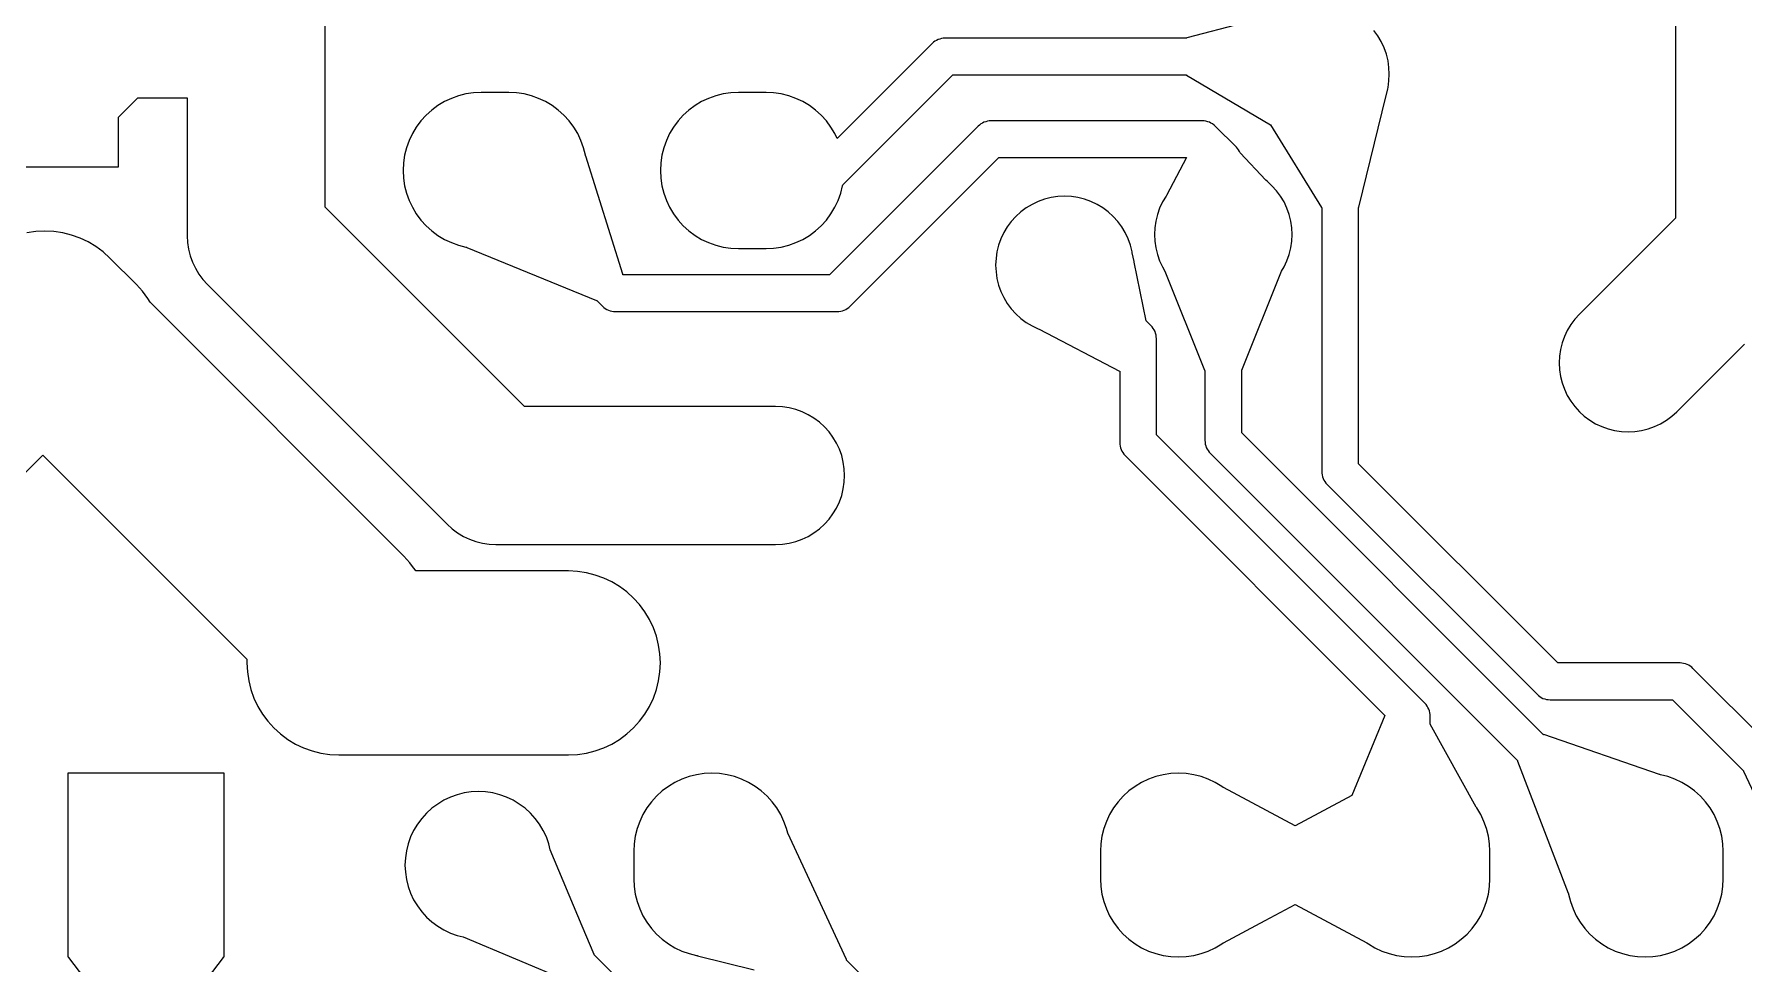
# Model space of a CAD drawing. Header units: metres. Extents: x 0.3 to 99.7, y 0.3 to 59.7.
# Drawn here: x 59.58 to 78.19, y 37.53 to 47.64 of the extents above; entities that cross this region are included whole.
import ezdxf

# ---------------------------------------------------------------- set-up
doc = ezdxf.new("R2010")
doc.units = ezdxf.units.M

msp = doc.modelspace()

# ---------------------------------------------------------------- linework, layer by layer
for points in [[(64.921, 43.59), (64.921, 43.59), (64.921, 43.59), (64.921, 43.59), (64.921, 43.59), (64.921, 43.59), (64.921, 43.59), (64.921, 43.59), (64.921, 43.59), (64.921, 43.59), (64.921, 43.59), (64.921, 43.59), (64.921, 43.59), (64.921, 43.59), (64.921, 43.59), (64.921, 43.59), (64.921, 43.59), (64.921, 43.59), (62.75, 45.761), (62.75, 45.761), (62.75, 45.761), (62.75, 45.761), (62.75, 45.761), (62.75, 45.761), (62.75, 45.761), (62.75, 45.761), (62.75, 45.761), (62.75, 45.761), (62.75, 45.761), (62.75, 45.761), (62.75, 45.761), (62.75, 45.761), (62.75, 45.761), (62.75, 45.761), (62.75, 45.761), (62.75, 45.761), (62.75, 50.1)], [(73.359, 47.923), (72.132, 47.602), (72.129, 47.6), (72.129, 47.6), (72.129, 47.6), (72.129, 47.6), (72.129, 47.6), (72.129, 47.6), (72.129, 47.6), (72.129, 47.6), (72.129, 47.6), (72.129, 47.6), (72.129, 47.6), (72.129, 47.6), (72.129, 47.6), (72.129, 47.6), (72.129, 47.6), (72.129, 47.6), (69.5, 47.6), (69.48, 47.599), (69.461, 47.596), (69.442, 47.591), (69.423, 47.585), (69.406, 47.576), (69.389, 47.566), (69.373, 47.555), (69.359, 47.541), (68.325, 46.508), (68.325, 46.508), (68.325, 46.508), (68.325, 46.508), (68.325, 46.508), (68.325, 46.508), (68.325, 46.508), (68.325, 46.508), (68.325, 46.508), (68.325, 46.508), (68.325, 46.508), (68.325, 46.508), (68.325, 46.508), (68.325, 46.508), (68.325, 46.508), (68.325, 46.508), (68.325, 46.508), (68.325, 46.508), (68.325, 46.508), (68.325, 46.508), (68.325, 46.508), (68.325, 46.508), (68.325, 46.508), (68.325, 46.508), (68.325, 46.508), (68.325, 46.508), (68.325, 46.508), (68.325, 46.508), (68.325, 46.508), (68.325, 46.508), (68.325, 46.508), (68.325, 46.508), (68.325, 46.508), (68.325, 46.508), (68.325, 46.508), (68.325, 46.508), (68.325, 46.508), (68.325, 46.508), (68.325, 46.508), (68.325, 46.508), (68.325, 46.508), (68.325, 46.508), (68.3, 46.561), (68.257, 46.632), (68.207, 46.699), (68.151, 46.761), (68.089, 46.817), (68.022, 46.867), (67.951, 46.91), (67.875, 46.945), (67.797, 46.973), (67.716, 46.994), (67.633, 47.006), (67.55, 47.01), (67.25, 47.01), (67.167, 47.006), (67.084, 46.994), (67.003, 46.973), (66.925, 46.945), (66.849, 46.91), (66.778, 46.867), (66.711, 46.817), (66.649, 46.761), (66.593, 46.699), (66.543, 46.632), (66.5, 46.561), (66.465, 46.485), (66.437, 46.407), (66.416, 46.326), (66.404, 46.243), (66.4, 46.16), (66.404, 46.077), (66.416, 45.994), (66.437, 45.913), (66.465, 45.835), (66.5, 45.759), (66.543, 45.688), (66.593, 45.621), (66.649, 45.559), (66.711, 45.503), (66.778, 45.453), (66.849, 45.41), (66.925, 45.375), (67.003, 45.347), (67.084, 45.326), (67.167, 45.314), (67.25, 45.31), (67.55, 45.31), (67.633, 45.314), (67.716, 45.326), (67.797, 45.347), (67.875, 45.375), (67.951, 45.41), (68.022, 45.453), (68.089, 45.503), (68.151, 45.559), (68.207, 45.621), (68.257, 45.688), (68.3, 45.759), (68.335, 45.835), (68.363, 45.913), (68.384, 45.994), (68.385, 46.002), (68.385, 46.002), (68.385, 46.002), (68.385, 46.002), (68.385, 46.002), (68.385, 46.002), (68.385, 46.002), (68.385, 46.002), (68.385, 46.002), (68.385, 46.002), (68.385, 46.002), (68.385, 46.002), (68.385, 46.002), (68.385, 46.002), (69.583, 47.2), (69.583, 47.2), (69.583, 47.2), (69.583, 47.2), (69.583, 47.2), (69.583, 47.2), (69.583, 47.2), (69.583, 47.2), (69.583, 47.2), (69.583, 47.2), (69.583, 47.2), (69.583, 47.2), (69.583, 47.2), (69.583, 47.2), (69.583, 47.2), (69.583, 47.2), (69.583, 47.2), (69.583, 47.2), (72.126, 47.2), (72.126, 47.2), (72.126, 47.2), (72.126, 47.2), (72.126, 47.2), (72.126, 47.2), (72.126, 47.2), (72.126, 47.2), (72.126, 47.2), (72.126, 47.2), (72.126, 47.2), (72.126, 47.2), (72.126, 47.2), (72.126, 47.2), (72.126, 47.2), (72.126, 47.2), (72.126, 47.2), (72.126, 47.2), (72.126, 47.2), (72.126, 47.2), (72.126, 47.2), (72.126, 47.2), (72.126, 47.2), (72.126, 47.2), (72.126, 47.2), (72.126, 47.2), (72.126, 47.198), (72.129, 47.197), (73.043, 46.658), (73.043, 46.658), (73.043, 46.658), (73.043, 46.658), (73.043, 46.658), (73.043, 46.658), (73.043, 46.658), (73.043, 46.658), (73.043, 46.658), (73.043, 46.658), (73.043, 46.658), (73.043, 46.658), (73.597, 45.756), (73.6, 45.754), (73.6, 45.754), (73.6, 45.754), (73.6, 45.754), (73.6, 45.754), (73.6, 45.754), (73.6, 45.754), (73.6, 45.754), (73.6, 45.754), (73.6, 45.754), (73.6, 45.754), (73.6, 45.754), (73.6, 45.754), (73.6, 45.754), (73.6, 45.754), (73.6, 45.754), (73.6, 45.754), (73.6, 45.754), (73.6, 45.754), (73.6, 45.754), (73.6, 45.754), (73.6, 45.754), (73.6, 42.885), (73.601, 42.865), (73.604, 42.846), (73.609, 42.827), (73.615, 42.808), (73.624, 42.79), (73.634, 42.774), (73.645, 42.758), (73.659, 42.743), (75.943, 40.459), (75.958, 40.445), (75.974, 40.434), (75.99, 40.424), (76.008, 40.415), (76.027, 40.409), (76.046, 40.404), (76.065, 40.401), (76.085, 40.4), (77.417, 40.4), (77.417, 40.4), (77.417, 40.4), (77.417, 40.4), (77.417, 40.4), (77.417, 40.4), (77.417, 40.4), (77.417, 40.4), (77.417, 40.4), (77.417, 40.4), (77.417, 40.4), (77.417, 40.4), (77.417, 40.4), (77.417, 40.4), (77.417, 40.4), (77.417, 40.4), (77.417, 40.4), (77.417, 40.4), (78.191, 39.626), (78.191, 39.626), (78.191, 39.626), (78.191, 39.626), (78.191, 39.626), (78.191, 39.626), (78.191, 39.626), (78.191, 39.626), (78.191, 39.626), (78.191, 39.626), (78.191, 39.626), (78.191, 39.626), (78.191, 39.626), (78.191, 39.626), (78.192, 39.621), (78.835, 38.251)], [(78.474, 39.909), (77.641, 40.741), (77.627, 40.755), (77.611, 40.766), (77.594, 40.776), (77.577, 40.785), (77.558, 40.791), (77.539, 40.796), (77.52, 40.799), (77.5, 40.8), (76.168, 40.8), (76.168, 40.8), (76.168, 40.8), (76.168, 40.8), (76.168, 40.8), (76.168, 40.8), (76.168, 40.8), (76.168, 40.8), (76.168, 40.8), (76.168, 40.8), (76.168, 40.8), (76.168, 40.8), (76.168, 40.8), (76.168, 40.8), (76.168, 40.8), (76.168, 40.8), (76.168, 40.8), (76.168, 40.8), (74, 42.968), (74, 42.968), (74, 42.968), (74, 42.968), (74, 42.968), (74, 42.968), (74, 42.968), (74, 42.968), (74, 42.968), (74, 42.968), (74, 42.968), (74, 42.968), (74, 42.968), (74, 42.968), (74, 42.968), (74, 42.968), (74, 42.968), (74, 42.968), (74, 45.756), (74, 45.756), (74, 45.756), (74, 45.756), (74, 45.756), (74, 45.756), (74, 45.756), (74, 45.756), (74, 45.756), (74, 45.756), (74, 45.756), (74, 45.756), (74.002, 45.76), (74.256, 46.798), (74.318, 47.05), (74.318, 47.05), (74.318, 47.05), (74.318, 47.05), (74.318, 47.05), (74.318, 47.05), (74.318, 47.05), (74.318, 47.05), (74.318, 47.05), (74.318, 47.05), (74.318, 47.05), (74.321, 47.062), (74.331, 47.134), (74.335, 47.208), (74.331, 47.281), (74.321, 47.354), (74.303, 47.426), (74.278, 47.495), (74.246, 47.562), (74.209, 47.625), (74.165, 47.684)], [(77.45, 47.8), (77.45, 45.642), (77.45, 45.642), (77.45, 45.642), (77.45, 45.642), (77.45, 45.642), (77.45, 45.642), (77.45, 45.642), (77.45, 45.642), (77.45, 45.642), (77.45, 45.642), (77.45, 45.642), (77.45, 45.642), (77.45, 45.642), (77.45, 45.642), (77.45, 45.642), (77.45, 45.642), (77.45, 45.642), (77.45, 45.642), (76.404, 44.596), (76.354, 44.542), (76.31, 44.483), (76.273, 44.419), (76.241, 44.353), (76.216, 44.284), (76.198, 44.212), (76.188, 44.139), (76.184, 44.066), (76.188, 43.992), (76.198, 43.919), (76.216, 43.848), (76.241, 43.779), (76.273, 43.712), (76.31, 43.649), (76.354, 43.59), (76.404, 43.535), (76.458, 43.486), (76.517, 43.442), (76.581, 43.404), (76.647, 43.372), (76.716, 43.348), (76.788, 43.33), (76.861, 43.319), (76.934, 43.315), (77.008, 43.319), (77.081, 43.33), (77.152, 43.348), (77.221, 43.372), (77.288, 43.404), (77.351, 43.442), (77.41, 43.486), (77.465, 43.535), (78.2, 44.27)], [(58.9, 46.2), (60.5, 46.2), (60.5, 46.739), (60.5, 46.739), (60.5, 46.739), (60.5, 46.739), (60.5, 46.739), (60.5, 46.739), (60.5, 46.739), (60.5, 46.739), (60.5, 46.739), (60.5, 46.739), (60.5, 46.739), (60.5, 46.739), (60.5, 46.739), (60.5, 46.739), (60.5, 46.739), (60.5, 46.739), (60.5, 46.739), (60.5, 46.739), (60.711, 46.95), (60.711, 46.95), (60.711, 46.95), (60.711, 46.95), (60.711, 46.95), (60.711, 46.95), (60.711, 46.95), (60.711, 46.95), (60.711, 46.95), (60.711, 46.95), (60.711, 46.95), (60.711, 46.95), (60.711, 46.95), (60.711, 46.95), (60.711, 46.95), (60.711, 46.95), (60.711, 46.95), (60.711, 46.95), (61.25, 46.95), (61.25, 46.95), (61.25, 46.95), (61.25, 46.95), (61.25, 46.95), (61.25, 46.95), (61.25, 46.95), (61.25, 46.95), (61.25, 46.95), (61.25, 46.95), (61.25, 46.95), (61.25, 46.95), (61.25, 46.95), (61.25, 46.95), (61.25, 46.95), (61.25, 46.95), (61.25, 46.95), (61.25, 46.95), (61.25, 46.95), (61.25, 46.95), (61.25, 46.95), (61.25, 46.95), (61.25, 46.95), (61.25, 46.95), (61.25, 46.95), (61.25, 46.95), (61.25, 46.95), (61.25, 46.95), (61.25, 46.95), (61.25, 46.95), (61.25, 46.95), (61.25, 46.95), (61.25, 46.95), (61.25, 46.95), (61.25, 45.45), (61.253, 45.376), (61.264, 45.304), (61.282, 45.232), (61.307, 45.163), (61.338, 45.096), (61.376, 45.033), (61.42, 44.974), (61.469, 44.919), (64.079, 42.309), (64.134, 42.26), (64.193, 42.216), (64.256, 42.178), (64.323, 42.147), (64.392, 42.122), (64.464, 42.104), (64.536, 42.093), (64.61, 42.09), (67.655, 42.09), (67.729, 42.093), (67.802, 42.104), (67.873, 42.122), (67.943, 42.147), (68.009, 42.178), (68.072, 42.216), (68.132, 42.26), (68.186, 42.309), (68.236, 42.364), (68.279, 42.423), (68.317, 42.486), (68.349, 42.553), (68.374, 42.622), (68.391, 42.694), (68.402, 42.766), (68.406, 42.84), (68.402, 42.914), (68.391, 42.986), (68.374, 43.058), (68.349, 43.127), (68.317, 43.194), (68.279, 43.257), (68.236, 43.316), (68.186, 43.371), (68.132, 43.42), (68.072, 43.464), (68.009, 43.502), (67.943, 43.533), (67.873, 43.558), (67.802, 43.576), (67.729, 43.587), (67.655, 43.59), (64.921, 43.59)], [(76.285, 38.292), (76.285, 38.292), (76.285, 38.292), (76.285, 38.292), (76.285, 38.292), (76.285, 38.292), (76.285, 38.292), (76.285, 38.292), (76.285, 38.292), (76.285, 38.292), (76.285, 38.292), (76.285, 38.292), (76.285, 38.292), (76.285, 38.292), (76.286, 38.284), (76.307, 38.203), (76.335, 38.125), (76.37, 38.049), (76.413, 37.978), (76.463, 37.911), (76.519, 37.849), (76.581, 37.793), (76.648, 37.743), (76.719, 37.7), (76.795, 37.665), (76.873, 37.637), (76.954, 37.616), (77.037, 37.604), (77.12, 37.6), (77.203, 37.604), (77.286, 37.616), (77.367, 37.637), (77.445, 37.665), (77.521, 37.7), (77.592, 37.743), (77.659, 37.793), (77.721, 37.849), (77.777, 37.911), (77.827, 37.978), (77.87, 38.049), (77.905, 38.125), (77.933, 38.203), (77.954, 38.284), (77.966, 38.367), (77.97, 38.45), (77.97, 38.75), (77.966, 38.833), (77.954, 38.916), (77.933, 38.997), (77.905, 39.075), (77.87, 39.151), (77.827, 39.222), (77.777, 39.289), (77.721, 39.351), (77.659, 39.407), (77.592, 39.457), (77.521, 39.5), (77.445, 39.535), (77.367, 39.563), (77.286, 39.584), (77.28, 39.585), (77.28, 39.585), (77.28, 39.585), (77.28, 39.585), (77.28, 39.585), (77.28, 39.585), (77.28, 39.585), (77.28, 39.585), (77.28, 39.585), (77.28, 39.585), (77.28, 39.585), (77.28, 39.585), (77.276, 39.587), (76.018, 40.02), (76.014, 40.019), (76.014, 40.019), (76.014, 40.019), (76.014, 40.019), (76.014, 40.019), (76.014, 40.019), (76.014, 40.019), (76.014, 40.019), (76.014, 40.019), (76.014, 40.019), (76.014, 40.019), (76.014, 40.019), (76.014, 40.019), (76.014, 40.019), (76.014, 40.019), (76.014, 40.019), (76.014, 40.019), (76.014, 40.019), (76.014, 40.019), (76.014, 40.019), (72.728, 43.305), (72.728, 43.305), (72.728, 43.305), (72.728, 43.305), (72.728, 43.305), (72.728, 43.305), (72.728, 43.305), (72.728, 43.305), (72.728, 43.305), (72.728, 43.305), (72.728, 43.305), (72.728, 43.305), (72.728, 43.305), (72.728, 43.305), (72.728, 43.305), (72.728, 43.305), (72.728, 43.305), (72.728, 43.305), (72.728, 43.981), (72.728, 43.981), (72.728, 43.981), (72.728, 43.981), (72.728, 43.981), (72.728, 43.981), (72.728, 43.981), (72.728, 43.981), (72.728, 43.981), (72.728, 43.981), (72.728, 43.981), (72.728, 43.981), (72.728, 43.981), (72.728, 43.981), (72.728, 43.981), (72.728, 43.981), (72.728, 43.981), (72.728, 43.981), (72.728, 43.981), (72.728, 43.981), (72.728, 43.981), (72.728, 43.981), (72.728, 43.981), (72.728, 43.981), (72.728, 43.981), (72.728, 43.981), (72.729, 43.981), (72.731, 43.985), (73.163, 45.066), (73.163, 45.066), (73.163, 45.066), (73.163, 45.066), (73.163, 45.066), (73.163, 45.066), (73.19, 45.11), (73.221, 45.176), (73.246, 45.246), (73.264, 45.317), (73.275, 45.39), (73.278, 45.463), (73.275, 45.537), (73.264, 45.61), (73.246, 45.681), (73.221, 45.75), (73.19, 45.817), (73.152, 45.88), (73.108, 45.939), (73.058, 45.994), (73.004, 46.043), (72.99, 46.053), (72.99, 46.053), (72.99, 46.053), (72.99, 46.053), (72.99, 46.053), (72.99, 46.053), (72.711, 46.352), (72.711, 46.352), (72.711, 46.352), (72.711, 46.352), (72.711, 46.352), (72.711, 46.352), (72.711, 46.352), (72.711, 46.352), (72.705, 46.366), (72.695, 46.383), (72.683, 46.399), (72.67, 46.413), (72.441, 46.641), (72.427, 46.655), (72.411, 46.666), (72.394, 46.676), (72.377, 46.685), (72.358, 46.691), (72.339, 46.696), (72.32, 46.699), (72.3, 46.7), (70, 46.7), (69.98, 46.699), (69.961, 46.696), (69.942, 46.691), (69.923, 46.685), (69.906, 46.676), (69.889, 46.666), (69.873, 46.655), (69.859, 46.641), (68.241, 45.024), (68.241, 45.024), (68.241, 45.024), (68.241, 45.024), (68.241, 45.024), (68.241, 45.024), (68.241, 45.024), (68.241, 45.024), (68.241, 45.024), (68.241, 45.024), (68.241, 45.024), (68.241, 45.024), (68.241, 45.024), (68.241, 45.024), (68.241, 45.024), (68.241, 45.024), (68.241, 45.024), (68.241, 45.024), (65.994, 45.024), (65.994, 45.024), (65.994, 45.024), (65.994, 45.024), (65.994, 45.024), (65.994, 45.024), (65.994, 45.024), (65.994, 45.024), (65.994, 45.024), (65.994, 45.024), (65.994, 45.024), (65.994, 45.024), (65.994, 45.024), (65.994, 45.024), (65.994, 45.024), (65.994, 45.024), (65.994, 45.024), (65.994, 45.024), (65.992, 45.026), (65.992, 45.026), (65.992, 45.026), (65.992, 45.026), (65.992, 45.026), (65.992, 45.026), (65.992, 45.026), (65.992, 45.026), (65.992, 45.026), (65.992, 45.026), (65.992, 45.026), (65.992, 45.026), (65.992, 45.026), (65.992, 45.026), (65.992, 45.026), (65.992, 45.026), (65.992, 45.026), (65.992, 45.026), (65.992, 45.026), (65.992, 45.026), (65.992, 45.026), (65.992, 45.026), (65.992, 45.026), (65.992, 45.026), (65.992, 45.026), (65.992, 45.026), (65.993, 45.027), (65.992, 45.03), (65.587, 46.316), (65.585, 46.318), (65.585, 46.318), (65.585, 46.318), (65.585, 46.318), (65.585, 46.318), (65.585, 46.318), (65.585, 46.318), (65.585, 46.318), (65.585, 46.318), (65.585, 46.318), (65.585, 46.318), (65.585, 46.318), (65.585, 46.318), (65.585, 46.318), (65.584, 46.326), (65.563, 46.407), (65.535, 46.485), (65.5, 46.561), (65.457, 46.632), (65.407, 46.699), (65.351, 46.761), (65.289, 46.817), (65.222, 46.867), (65.151, 46.91), (65.075, 46.945), (64.997, 46.973), (64.916, 46.994), (64.833, 47.006), (64.75, 47.01), (64.45, 47.01), (64.367, 47.006), (64.284, 46.994), (64.203, 46.973), (64.125, 46.945), (64.049, 46.91), (63.978, 46.867), (63.911, 46.817), (63.849, 46.761), (63.793, 46.699), (63.743, 46.632), (63.7, 46.561), (63.665, 46.485), (63.637, 46.407), (63.616, 46.326), (63.604, 46.243), (63.6, 46.16), (63.604, 46.077), (63.616, 45.994), (63.637, 45.913), (63.665, 45.835), (63.7, 45.759), (63.743, 45.688), (63.793, 45.621), (63.849, 45.559), (63.911, 45.503), (63.978, 45.453), (64.049, 45.41), (64.125, 45.375), (64.203, 45.347), (64.284, 45.326), (64.291, 45.325), (64.291, 45.325), (64.291, 45.325), (64.291, 45.325), (64.291, 45.325), (64.291, 45.325), (64.291, 45.325), (64.291, 45.325), (64.291, 45.325), (64.291, 45.325), (64.291, 45.325), (64.291, 45.325), (64.291, 45.325), (64.291, 45.325), (64.295, 45.322), (65.704, 44.744), (65.708, 44.744), (65.708, 44.744), (65.708, 44.744), (65.708, 44.744), (65.708, 44.744), (65.708, 44.744), (65.708, 44.744), (65.708, 44.744), (65.708, 44.744), (65.708, 44.744), (65.708, 44.744), (65.708, 44.744), (65.708, 44.744), (65.708, 44.744), (65.708, 44.744), (65.708, 44.744), (65.708, 44.744), (65.708, 44.744), (65.77, 44.683), (65.784, 44.669), (65.8, 44.658), (65.817, 44.648), (65.834, 44.639), (65.853, 44.633), (65.872, 44.628), (65.891, 44.625), (65.911, 44.624), (68.324, 44.624), (68.344, 44.625), (68.363, 44.628), (68.382, 44.633), (68.401, 44.639), (68.418, 44.648), (68.435, 44.658), (68.451, 44.669), (68.465, 44.683), (70.083, 46.3), (70.083, 46.3), (70.083, 46.3), (70.083, 46.3), (70.083, 46.3), (70.083, 46.3), (70.083, 46.3), (70.083, 46.3), (70.083, 46.3), (70.083, 46.3), (70.083, 46.3), (70.083, 46.3), (70.083, 46.3), (70.083, 46.3), (70.083, 46.3), (70.083, 46.3), (70.083, 46.3), (70.083, 46.3), (72.127, 46.3), (72.127, 46.3), (72.127, 46.3), (72.127, 46.3), (72.127, 46.3), (72.127, 46.3), (72.127, 46.3), (72.127, 46.3), (72.127, 46.3), (72.127, 46.3), (72.127, 46.3), (72.127, 46.3), (72.127, 46.3), (72.127, 46.3), (72.127, 46.3), (72.127, 46.3), (72.127, 46.3), (72.127, 46.3), (72.127, 46.3), (72.127, 46.3), (72.127, 46.3), (72.127, 46.3), (72.127, 46.3), (72.127, 46.3), (72.127, 46.3), (72.127, 46.3), (72.127, 46.3), (72.127, 46.3), (72.127, 46.3), (72.127, 46.3), (72.127, 46.3), (72.127, 46.3), (72.127, 46.3), (72.127, 46.3), (72.127, 46.3), (72.127, 46.3), (72.127, 46.3), (72.127, 46.3), (72.127, 46.3), (72.127, 46.3), (72.127, 46.3), (72.127, 46.3), (72.127, 46.3), (72.127, 46.3), (71.91, 45.889), (71.909, 45.886), (71.909, 45.886), (71.909, 45.886), (71.909, 45.886), (71.909, 45.886), (71.909, 45.886), (71.909, 45.886), (71.909, 45.886), (71.909, 45.886), (71.909, 45.886), (71.909, 45.886), (71.909, 45.886), (71.909, 45.886), (71.909, 45.886), (71.905, 45.88), (71.867, 45.817), (71.835, 45.75), (71.81, 45.681), (71.793, 45.61), (71.782, 45.537), (71.778, 45.463), (71.782, 45.39), (71.793, 45.317), (71.81, 45.246), (71.835, 45.176), (71.867, 45.11), (71.893, 45.066), (71.893, 45.066), (71.893, 45.066), (71.893, 45.066), (71.893, 45.066), (71.893, 45.066), (72.325, 43.985), (72.328, 43.982), (72.328, 43.982), (72.328, 43.982), (72.328, 43.982), (72.328, 43.982), (72.328, 43.982), (72.328, 43.982), (72.328, 43.982), (72.328, 43.982), (72.328, 43.982), (72.328, 43.982), (72.328, 43.982), (72.328, 43.982), (72.328, 43.982), (72.328, 43.982), (72.328, 43.982), (72.328, 43.982), (72.328, 43.982), (72.328, 43.222), (72.329, 43.202), (72.332, 43.183), (72.337, 43.164), (72.343, 43.145), (72.352, 43.128), (72.362, 43.111), (72.373, 43.095), (72.387, 43.08), (75.73, 39.737), (75.73, 39.737), (75.73, 39.737), (75.73, 39.737), (75.73, 39.737), (75.73, 39.737), (75.73, 39.737), (75.73, 39.737), (75.73, 39.737), (75.73, 39.737), (75.73, 39.737), (75.73, 39.737), (75.73, 39.737), (75.73, 39.737), (75.73, 39.737), (75.73, 39.737), (75.73, 39.737), (75.73, 39.737), (75.73, 39.737), (75.73, 39.737), (75.73, 39.737), (75.73, 39.737), (75.73, 39.737), (75.73, 39.737), (75.73, 39.737), (75.73, 39.737), (75.73, 39.736), (75.731, 39.732), (76.282, 38.295), (76.285, 38.292)], [(75.283, 39.227), (75.283, 39.227), (75.283, 39.227), (75.283, 39.227), (75.283, 39.227), (75.283, 39.227), (75.283, 39.227), (75.283, 39.227), (75.283, 39.227), (75.283, 39.227), (75.282, 39.23), (74.78, 40.135), (74.78, 40.135), (74.78, 40.135), (74.78, 40.135), (74.78, 40.135), (74.78, 40.135), (74.78, 40.135), (74.78, 40.135), (74.78, 40.135), (74.78, 40.135), (74.78, 40.135), (74.78, 40.135), (74.78, 40.22), (74.779, 40.24), (74.776, 40.259), (74.771, 40.278), (74.765, 40.297), (74.756, 40.314), (74.746, 40.331), (74.735, 40.347), (74.721, 40.361), (71.8, 43.283), (71.8, 43.283), (71.8, 43.283), (71.8, 43.283), (71.8, 43.283), (71.8, 43.283), (71.8, 43.283), (71.8, 43.283), (71.8, 43.283), (71.8, 43.283), (71.8, 43.283), (71.8, 43.283), (71.8, 43.283), (71.8, 43.283), (71.8, 43.283), (71.8, 43.283), (71.8, 43.283), (71.8, 43.283), (71.8, 44.33), (71.799, 44.35), (71.796, 44.369), (71.791, 44.388), (71.785, 44.407), (71.776, 44.424), (71.766, 44.441), (71.755, 44.457), (71.741, 44.471), (71.688, 44.525), (71.688, 44.525), (71.688, 44.525), (71.688, 44.525), (71.688, 44.525), (71.688, 44.525), (71.688, 44.525), (71.688, 44.525), (71.688, 44.525), (71.688, 44.525), (71.688, 44.525), (71.688, 44.525), (71.688, 44.525), (71.688, 44.525), (71.559, 45.163), (71.558, 45.165), (71.556, 45.169), (71.556, 45.169), (71.556, 45.169), (71.556, 45.169), (71.556, 45.169), (71.556, 45.169), (71.537, 45.265), (71.537, 45.265), (71.537, 45.265), (71.537, 45.265), (71.537, 45.265), (71.537, 45.265), (71.537, 45.265), (71.537, 45.265), (71.537, 45.265), (71.537, 45.265), (71.537, 45.265), (71.537, 45.265), (71.537, 45.265), (71.536, 45.276), (71.518, 45.348), (71.493, 45.417), (71.461, 45.484), (71.424, 45.547), (71.38, 45.606), (71.33, 45.66), (71.276, 45.71), (71.217, 45.754), (71.154, 45.791), (71.087, 45.823), (71.018, 45.848), (70.946, 45.866), (70.874, 45.876), (70.8, 45.88), (70.726, 45.876), (70.654, 45.866), (70.582, 45.848), (70.513, 45.823), (70.446, 45.791), (70.383, 45.754), (70.324, 45.71), (70.27, 45.66), (70.22, 45.606), (70.176, 45.547), (70.139, 45.484), (70.107, 45.417), (70.082, 45.348), (70.064, 45.276), (70.054, 45.204), (70.05, 45.13), (70.054, 45.056), (70.064, 44.984), (70.082, 44.912), (70.107, 44.843), (70.139, 44.776), (70.176, 44.713), (70.22, 44.654), (70.27, 44.6), (70.324, 44.55), (70.383, 44.506), (70.446, 44.469), (70.513, 44.437), (70.523, 44.434), (70.523, 44.434), (70.523, 44.434), (70.523, 44.434), (71.397, 43.977), (71.4, 43.977), (71.4, 43.977), (71.4, 43.977), (71.4, 43.977), (71.4, 43.977), (71.4, 43.977), (71.4, 43.977), (71.4, 43.977), (71.4, 43.977), (71.4, 43.977), (71.4, 43.977), (71.4, 43.977), (71.4, 43.977), (71.4, 43.977), (71.4, 43.977), (71.4, 43.977), (71.4, 43.977), (71.4, 43.977), (71.4, 43.977), (71.4, 43.977), (71.4, 43.977), (71.4, 43.977), (71.4, 43.977), (71.4, 43.977), (71.4, 43.977), (71.4, 43.977), (71.4, 43.977), (71.4, 43.977), (71.4, 43.977), (71.4, 43.977), (71.4, 43.2), (71.401, 43.18), (71.404, 43.161), (71.409, 43.142), (71.415, 43.123), (71.424, 43.106), (71.434, 43.089), (71.445, 43.073), (71.459, 43.059), (74.288, 40.229), (74.288, 40.229), (74.288, 40.229), (74.288, 40.229), (74.288, 40.229), (74.288, 40.229), (74.288, 40.229), (74.288, 40.229), (74.288, 40.229), (74.288, 40.229), (74.288, 40.229), (74.288, 40.229), (74.288, 40.229), (74.288, 40.229), (74.288, 40.229), (74.288, 40.229), (74.288, 40.229), (74.288, 40.229), (74.288, 40.229), (74.288, 40.229), (74.288, 40.229), (74.288, 40.229), (74.288, 40.229), (74.288, 40.229), (74.288, 40.229), (74.288, 40.229), (74.288, 40.229), (74.288, 40.229), (74.288, 40.229), (74.288, 40.229), (74.287, 40.228), (73.929, 39.358), (73.929, 39.358), (73.929, 39.358), (73.929, 39.358), (73.929, 39.358), (73.929, 39.358), (73.929, 39.358), (73.929, 39.358), (73.929, 39.358), (73.929, 39.358), (73.929, 39.358), (73.929, 39.358), (73.929, 39.358), (73.929, 39.358), (73.929, 39.358), (73.929, 39.358), (73.31, 39.029), (73.31, 39.029), (73.31, 39.029), (73.31, 39.029), (73.31, 39.029), (73.31, 39.029), (73.31, 39.029), (73.31, 39.029), (73.31, 39.029), (73.31, 39.029), (73.31, 39.029), (73.31, 39.029), (73.31, 39.029), (73.31, 39.029), (73.31, 39.029), (73.31, 39.029), (73.31, 39.029), (73.31, 39.029), (73.31, 39.029), (73.31, 39.029), (73.31, 39.029), (73.31, 39.029), (72.529, 39.445), (72.528, 39.445), (72.528, 39.445), (72.528, 39.445), (72.528, 39.445), (72.528, 39.445), (72.528, 39.445), (72.528, 39.445), (72.528, 39.445), (72.528, 39.445), (72.528, 39.445), (72.528, 39.445), (72.528, 39.445), (72.528, 39.445), (72.528, 39.445), (72.512, 39.457), (72.441, 39.5), (72.365, 39.535), (72.287, 39.563), (72.206, 39.584), (72.123, 39.596), (72.04, 39.6), (71.957, 39.596), (71.874, 39.584), (71.793, 39.563), (71.715, 39.535), (71.639, 39.5), (71.568, 39.457), (71.501, 39.407), (71.439, 39.351), (71.383, 39.289), (71.333, 39.222), (71.29, 39.151), (71.255, 39.075), (71.227, 38.997), (71.206, 38.916), (71.194, 38.833), (71.19, 38.75), (71.19, 38.45), (71.194, 38.367), (71.206, 38.284), (71.227, 38.203), (71.255, 38.125), (71.29, 38.049), (71.333, 37.978), (71.383, 37.911), (71.439, 37.849), (71.501, 37.793), (71.568, 37.743), (71.639, 37.7), (71.715, 37.665), (71.793, 37.637), (71.874, 37.616), (71.957, 37.604), (72.04, 37.6), (72.123, 37.604), (72.206, 37.616), (72.287, 37.637), (72.365, 37.665), (72.441, 37.7), (72.512, 37.743), (72.528, 37.755), (72.528, 37.755), (72.528, 37.755), (72.528, 37.755), (72.528, 37.755), (72.528, 37.755), (72.528, 37.755), (72.528, 37.755), (72.528, 37.755), (72.528, 37.755), (72.528, 37.755), (72.528, 37.755), (72.529, 37.755), (72.984, 37.998), (73.31, 38.171), (73.31, 38.171), (73.31, 38.171), (73.31, 38.171), (73.31, 38.171), (73.31, 38.171), (73.31, 38.171), (73.31, 38.171), (73.31, 38.171), (73.31, 38.171), (73.31, 38.171), (73.31, 38.171), (73.31, 38.171), (73.31, 38.171), (73.31, 38.171), (73.31, 38.171), (73.31, 38.171), (73.31, 38.171), (73.31, 38.171), (73.31, 38.171), (73.31, 38.171), (73.31, 38.171), (74.091, 37.755), (74.092, 37.755), (74.092, 37.755), (74.092, 37.755), (74.092, 37.755), (74.092, 37.755), (74.092, 37.755), (74.092, 37.755), (74.092, 37.755), (74.092, 37.755), (74.092, 37.755), (74.092, 37.755), (74.092, 37.755), (74.092, 37.755), (74.092, 37.755), (74.108, 37.743), (74.179, 37.7), (74.255, 37.665), (74.333, 37.637), (74.414, 37.616), (74.497, 37.604), (74.58, 37.6), (74.663, 37.604), (74.746, 37.616), (74.827, 37.637), (74.905, 37.665), (74.981, 37.7), (75.052, 37.743), (75.119, 37.793), (75.181, 37.849), (75.237, 37.911), (75.287, 37.978), (75.33, 38.049), (75.365, 38.125), (75.393, 38.203), (75.414, 38.284), (75.426, 38.367), (75.43, 38.45), (75.43, 38.75), (75.426, 38.833), (75.414, 38.916), (75.393, 38.997), (75.365, 39.075), (75.33, 39.151), (75.287, 39.222), (75.283, 39.227)], [(65.4, 39.799), (65.498, 39.804), (65.595, 39.819), (65.69, 39.843), (65.783, 39.876), (65.872, 39.918), (65.956, 39.968), (66.035, 40.027), (66.107, 40.093), (66.173, 40.165), (66.232, 40.244), (66.282, 40.328), (66.324, 40.417), (66.357, 40.51), (66.381, 40.605), (66.396, 40.702), (66.401, 40.8), (66.396, 40.898), (66.381, 40.995), (66.357, 41.09), (66.324, 41.183), (66.282, 41.272), (66.232, 41.356), (66.173, 41.435), (66.107, 41.507), (66.035, 41.573), (65.956, 41.632), (65.872, 41.682), (65.783, 41.724), (65.69, 41.757), (65.595, 41.781), (65.498, 41.796), (65.4, 41.801), (63.739, 41.801), (63.739, 41.801), (63.739, 41.801), (63.739, 41.801), (63.739, 41.801), (63.739, 41.801), (63.739, 41.801), (63.739, 41.801), (63.739, 41.801), (63.739, 41.801), (63.739, 41.801), (63.739, 41.801), (63.739, 41.801), (63.739, 41.801), (63.739, 41.801), (63.739, 41.801), (63.739, 41.801), (63.739, 41.801), (63.739, 41.801), (63.739, 41.801), (63.739, 41.801), (63.739, 41.801), (63.739, 41.801), (63.739, 41.801), (63.732, 41.812), (63.732, 41.812), (63.732, 41.812), (63.732, 41.812), (63.732, 41.812), (63.732, 41.812), (63.703, 41.851), (63.673, 41.891), (63.673, 41.891), (63.673, 41.891), (63.673, 41.891), (63.673, 41.891), (63.673, 41.891), (63.641, 41.927), (63.607, 41.963), (60.846, 44.725), (60.846, 44.725), (60.846, 44.725), (60.846, 44.725), (60.846, 44.725), (60.846, 44.725), (60.846, 44.725), (60.846, 44.725), (60.821, 44.767), (60.762, 44.846), (60.696, 44.918), (60.407, 45.207), (60.335, 45.273), (60.256, 45.332), (60.172, 45.382), (60.083, 45.424), (59.99, 45.457), (59.895, 45.481), (59.798, 45.496), (59.7, 45.501), (59.602, 45.496), (59.505, 45.481)], [(59.38, 42.765), (59.678, 43.063), (59.678, 43.063), (59.678, 43.063), (59.678, 43.063), (59.678, 43.063), (59.678, 43.063), (59.678, 43.063), (59.678, 43.063), (59.678, 43.063), (59.678, 43.063), (59.678, 43.063), (59.678, 43.063), (59.678, 43.063), (59.678, 43.063), (59.678, 43.063), (59.678, 43.063), (59.678, 43.063), (59.678, 43.063), (59.678, 43.063), (59.678, 43.063), (59.678, 43.063), (59.678, 43.063), (59.678, 43.063), (59.678, 43.063), (59.678, 43.063), (59.678, 43.063), (59.678, 43.063), (59.678, 43.063), (59.678, 43.063), (59.678, 43.063), (59.678, 43.063), (59.678, 43.063), (59.678, 43.063), (59.678, 43.063), (61.899, 40.842), (61.899, 40.842), (61.899, 40.842), (61.899, 40.842), (61.899, 40.842), (61.899, 40.842), (61.899, 40.842), (61.899, 40.842), (61.899, 40.842), (61.899, 40.842), (61.899, 40.842), (61.899, 40.842), (61.899, 40.842), (61.899, 40.842), (61.899, 40.842), (61.899, 40.842), (61.899, 40.842), (61.899, 40.842), (61.899, 40.8), (61.904, 40.702), (61.919, 40.605), (61.943, 40.51), (61.976, 40.417), (62.018, 40.328), (62.068, 40.244), (62.127, 40.165), (62.193, 40.093), (62.265, 40.027), (62.344, 39.968), (62.428, 39.918), (62.517, 39.876), (62.61, 39.843), (62.705, 39.819), (62.802, 39.804), (62.9, 39.799), (65.4, 39.799)], [(61.004, 36.755), (61.644, 37.593), (61.646, 37.6), (61.646, 37.6), (61.646, 37.6), (61.646, 37.6), (61.646, 37.6), (61.646, 37.6), (61.646, 37.6), (61.646, 37.6), (61.646, 37.6), (61.646, 37.6), (61.646, 37.6), (61.646, 37.6), (61.646, 37.6), (61.646, 37.6), (61.646, 37.6), (61.646, 37.6), (61.646, 37.6), (61.646, 37.6), (61.646, 37.6), (61.646, 37.6), (61.646, 37.6), (61.646, 37.6), (61.646, 37.6), (61.646, 37.6), (61.646, 37.6), (61.646, 37.6), (61.646, 37.6), (61.646, 37.6), (61.65, 37.6), (61.65, 39.6), (59.95, 39.6), (59.95, 37.6), (59.954, 37.6), (59.954, 37.6), (59.954, 37.6), (59.954, 37.6), (59.954, 37.6), (59.954, 37.6), (59.954, 37.6), (59.954, 37.6), (59.954, 37.6), (59.954, 37.6), (59.954, 37.6), (59.954, 37.6), (59.954, 37.6), (59.954, 37.6), (59.954, 37.6), (59.954, 37.6), (59.954, 37.6), (59.954, 37.6), (59.954, 37.6), (59.954, 37.6), (59.954, 37.6), (59.954, 37.6), (59.954, 37.6), (59.954, 37.6), (59.954, 37.6), (59.954, 37.6), (59.954, 37.6), (59.954, 37.6), (59.954, 37.6), (59.954, 37.6), (59.954, 37.6), (59.954, 37.6), (59.954, 37.6), (59.954, 37.6), (59.954, 37.6), (59.954, 37.6), (59.954, 37.6), (59.954, 37.6), (59.954, 37.6), (59.954, 37.6), (59.953, 37.599), (59.956, 37.593), (60.596, 36.755)], [(68.991, 37.002), (68.426, 37.567), (68.426, 37.567), (68.426, 37.567), (68.426, 37.567), (68.426, 37.567), (68.426, 37.567), (68.426, 37.567), (68.426, 37.567), (68.426, 37.567), (68.426, 37.567), (68.426, 37.567), (68.426, 37.567), (68.426, 37.567), (68.426, 37.567), (68.425, 37.572), (67.786, 38.946), (67.786, 38.946), (67.786, 38.946), (67.786, 38.946), (67.786, 38.946), (67.786, 38.946), (67.773, 38.997), (67.745, 39.075), (67.71, 39.151), (67.667, 39.222), (67.617, 39.289), (67.561, 39.351), (67.499, 39.407), (67.432, 39.457), (67.361, 39.5), (67.285, 39.535), (67.207, 39.563), (67.126, 39.584), (67.043, 39.596), (66.96, 39.6), (66.877, 39.596), (66.794, 39.584), (66.713, 39.563), (66.635, 39.535), (66.559, 39.5), (66.488, 39.457), (66.421, 39.407), (66.359, 39.351), (66.303, 39.289), (66.253, 39.222), (66.21, 39.151), (66.175, 39.075), (66.147, 38.997), (66.126, 38.916), (66.114, 38.833), (66.11, 38.75), (66.11, 38.45), (66.114, 38.367), (66.126, 38.284), (66.147, 38.203), (66.175, 38.125), (66.21, 38.049), (66.253, 37.978), (66.303, 37.911), (66.359, 37.849), (66.421, 37.793), (66.488, 37.743), (66.559, 37.7), (66.635, 37.665), (66.713, 37.637), (66.794, 37.616), (66.803, 37.615), (66.803, 37.615), (66.803, 37.615), (66.803, 37.615), (66.803, 37.615), (66.803, 37.615), (66.803, 37.615), (66.803, 37.615), (66.803, 37.615), (66.803, 37.615), (66.803, 37.615), (66.803, 37.615), (66.805, 37.614), (67.422, 37.461)], [(66.103, 37.2), (65.68, 37.623), (65.68, 37.623), (65.68, 37.623), (65.68, 37.623), (65.68, 37.623), (65.68, 37.623), (65.68, 37.623), (65.68, 37.623), (65.68, 37.623), (65.68, 37.623), (65.68, 37.623), (65.68, 37.623), (65.68, 37.623), (65.68, 37.623), (65.68, 37.623), (65.68, 37.623), (65.68, 37.623), (65.68, 37.623), (65.68, 37.623), (65.68, 37.623), (65.68, 37.623), (65.68, 37.623), (65.68, 37.623), (65.68, 37.623), (65.68, 37.623), (65.68, 37.623), (65.68, 37.624), (65.679, 37.628), (65.55, 37.935), (65.202, 38.765), (65.202, 38.765), (65.202, 38.765), (65.202, 38.765), (65.202, 38.765), (65.202, 38.765), (65.186, 38.832), (65.159, 38.906), (65.126, 38.977), (65.085, 39.044), (65.038, 39.108), (64.986, 39.166), (64.928, 39.218), (64.864, 39.265), (64.797, 39.306), (64.726, 39.339), (64.652, 39.366), (64.576, 39.385), (64.498, 39.396), (64.42, 39.4), (64.342, 39.396), (64.264, 39.385), (64.188, 39.366), (64.114, 39.339), (64.043, 39.306), (63.976, 39.265), (63.912, 39.218), (63.854, 39.166), (63.802, 39.108), (63.755, 39.044), (63.714, 38.977), (63.681, 38.906), (63.654, 38.832), (63.635, 38.756), (63.624, 38.678), (63.62, 38.6), (63.624, 38.522), (63.635, 38.444), (63.654, 38.368), (63.681, 38.294), (63.714, 38.223), (63.755, 38.156), (63.802, 38.092), (63.854, 38.034), (63.912, 37.982), (63.976, 37.935), (64.043, 37.894), (64.114, 37.861), (64.188, 37.834), (64.255, 37.818), (64.255, 37.818), (64.255, 37.818), (64.255, 37.818), (64.255, 37.818), (64.255, 37.818), (65.392, 37.341)]]:
    msp.add_lwpolyline(points)

doc.saveas('drawing.dxf')
